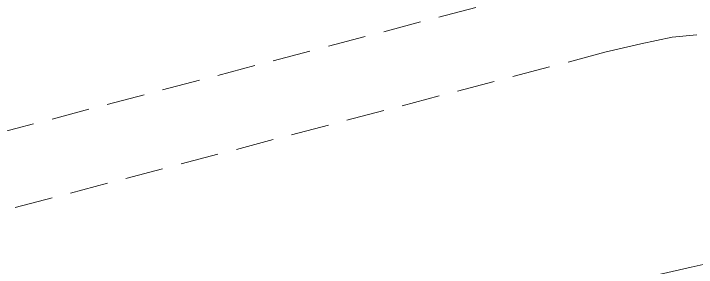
# Model space of a CAD drawing. Header units: inches. Extents: x 27644242 to 29005101, y -955243 to 216979.
# Drawn here: x 28720668 to 28734104, y -202301 to -197312 of the extents above; entities that cross this region are included whole.
import ezdxf

# ---------------------------------------------------------------- set-up
doc = ezdxf.new("R2010")
doc.units = ezdxf.units.IN
doc.header["$MEASUREMENT"] = 0
doc.linetypes.add('01-Xref Col Podium Lvl-1$0$HIDDEN', pattern=[0.375, 0.25, -0.125])
doc.layers.add('RVA Site Boundary', color=17, linetype='Continuous', lineweight=15)

msp = doc.modelspace()

# ---------------------------------------------------------------- linework, layer by layer
at = {"layer": 'RVA Site Boundary', "color": 5, "ltscale": 500}
msp.add_lwpolyline([(28749589.4, -201086.9), (28742287.8, -201503.8), (28734298.4, -202231.1), (28733999.5, -202294.5), (28733395.6, -202437.7), (28714472.3, -207416.2), (28712830.5, -207882.3), (28712560.7, -207958.3), (28711440.1, -208219), (28711080.2, -208301.8), (28707446.6, -209323.1), (28707302.3, -209385.6), (28707038.7, -208775), (28702102.2, -197342), (28694651.4, -180246.1), (28690540.8, -170954.3), (28698009.5, -170856.2), (28714624.8, -170691.5), (28721194.5, -170750.7), (28728662.3, -170728.6), (28742984.1, -170733.9), (28767243.5, -170752.9)], dxfattribs=at)
at = {"layer": 'RVA Site Boundary', "linetype": '01-Xref Col Podium Lvl-1$0$HIDDEN', "ltscale": 3000}
for points in [[(28749256.9, -196598.6), (28741955.5, -197015.5), (28733624.9, -197773.8), (28733013.3, -197903.6), (28732304, -198071.7), (28713285.1, -203075.3), (28711605.9, -203552.1), (28711440.2, -203598.8), (28710425.7, -203834.8), (28709966.3, -203940.6), (28709865.1, -203969), (28706230.5, -195551.2), (28698771.7, -178436.9), (28697412.5, -175364.4), (28698061.3, -175355.9), (28714626.9, -175191.7), (28721180.9, -175250.7), (28728668.1, -175228.7), (28742981.5, -175233.9), (28767232.3, -175252.9)], [(28749146.1, -195102.5), (28741844.7, -195519.4), (28733400.5, -196288), (28732684.5, -196440), (28731940.1, -196616.4), (28712889.4, -201628.4), (28711197.7, -202108.7), (28711066.7, -202145.6), (28710744.1, -202220.7), (28707606.6, -194954.2), (28700145.1, -177833.8), (28699705.3, -176839.7), (28714627.6, -176691.8), (28721176.3, -176750.8), (28728670, -176728.7), (28742980.7, -176733.9), (28767228.6, -176752.9)]]:
    msp.add_lwpolyline(points, dxfattribs=at)

doc.saveas('drawing.dxf')
